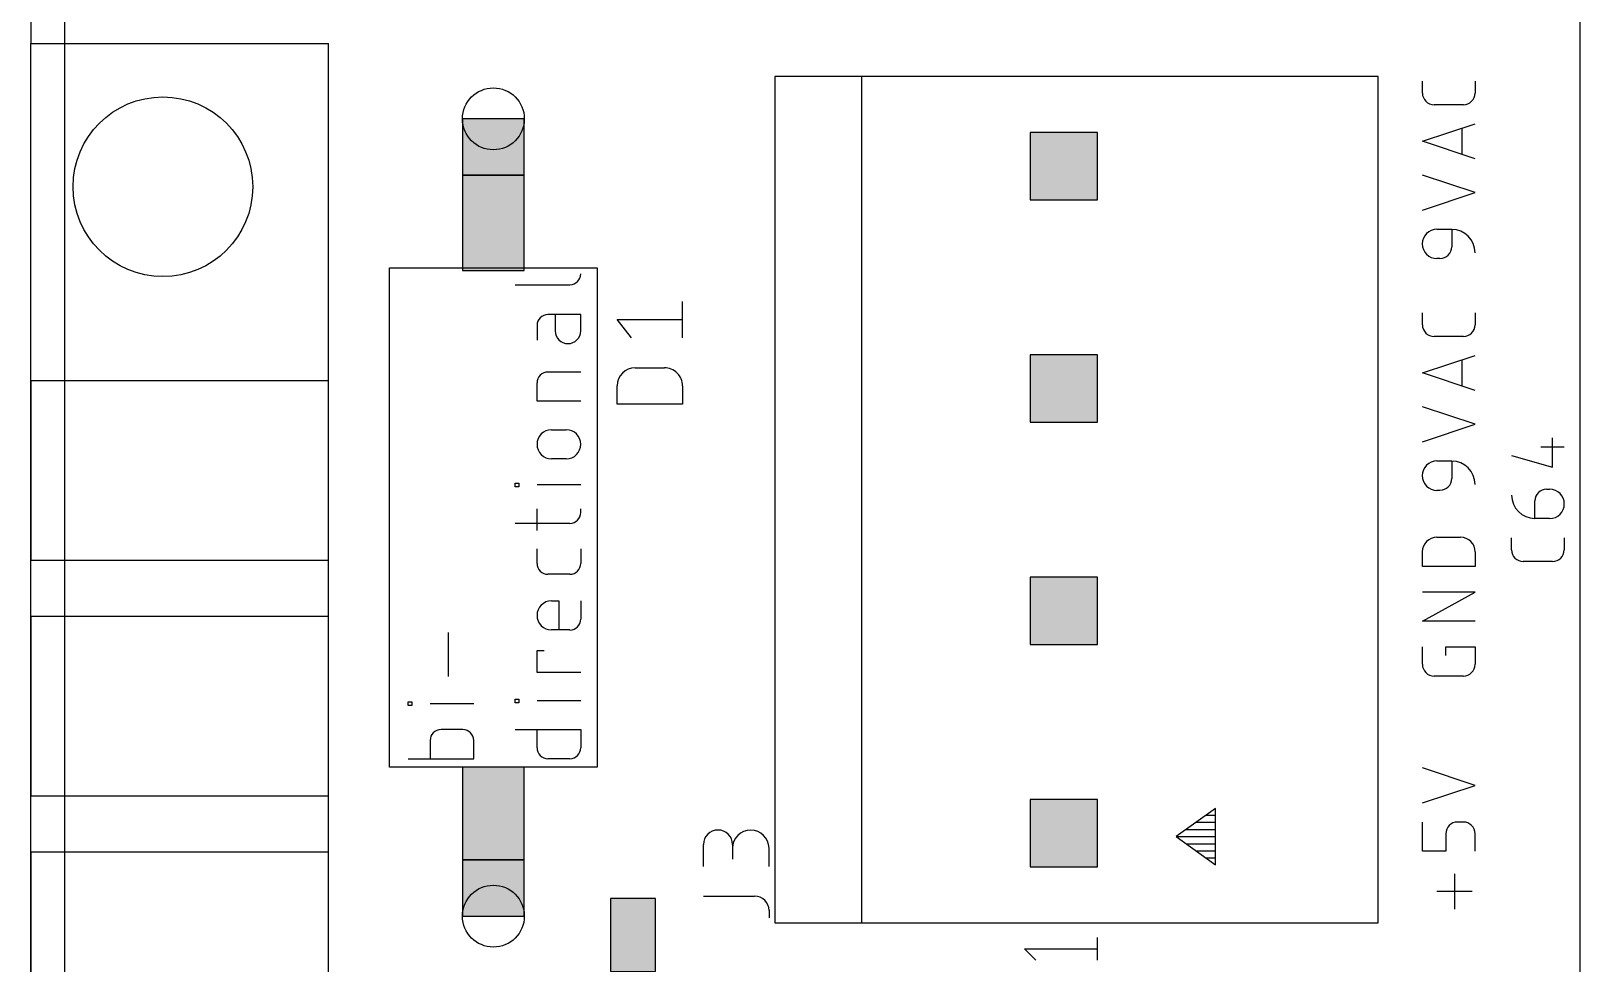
# Model space of a CAD drawing. Extents: x 0 to 3.54, y 0 to 3.31.
# Drawn here: x 2.457 to 3.543, y 1.256 to 1.91 of the extents above; entities that cross this region are included whole.
import ezdxf

# ---------------------------------------------------------------- set-up
doc = ezdxf.new("R2010")
doc.units = 0
doc.layers.add('DRAWING', color=7, linetype='Continuous')

# ---------------------------------------------------------------- blocks, each defined once
blk = doc.blocks.new('RECT')
at = {"linetype": 'Continuous'}
blk.add_hatch(color=7, dxfattribs=at).paths.add_polyline_path([(-0.01969, -0.01969), (0.01969, -0.01969), (0.01969, 0.01969), (-0.01969, 0.01969)])
blk.add_lwpolyline([(-0.01969, -0.01969), (0.01969, -0.01969), (0.01969, 0.01969), (-0.01969, 0.01969)], close=True, dxfattribs=at)

msp = doc.modelspace()

# ---------------------------------------------------------------- linework, layer by layer
at = {"layer": 'DRAWING'}
for p, q in [((3.5433, 0), (3.5433, 3.3071)), ((2.4805, 2.0861), (2.4805, 0.0389)), ((2.4569, 1.9405), (2.4569, 1.9011)), ((2.4569, 1.9011), (2.6656, 1.9011)), ((2.4569, 0.2239), (2.4569, 1.9011)), ((2.6656, 0.2239), (2.6656, 1.9011)), ((3.0395, 1.8781), (2.9785, 1.8781)), ((2.9785, 1.8781), (2.9785, 1.2844)), ((3.4017, 1.8781), (3.0395, 1.8781)), ((3.0395, 1.2844), (3.0395, 1.8781)), ((3.4017, 1.2844), (3.4017, 1.8781)), ((3.4328, 1.8664), (3.4328, 1.8747)), ((3.4698, 1.8747), (3.4698, 1.8664)), ((3.4615, 1.8582), (3.441, 1.8582)), ((3.4328, 1.8326), (3.4698, 1.8449)), ((3.4605, 1.8419), (3.4605, 1.8234)), ((3.4698, 1.8203), (3.4328, 1.8326)), ((3.4698, 1.7966), (3.4328, 1.8089)), ((3.4328, 1.7843), (3.4698, 1.7966)), ((3.443, 1.7709), (3.4533, 1.7709)), ((3.4533, 1.7709), (3.4533, 1.7586)), ((3.4451, 1.7503), (3.443, 1.7503)), ((2.7084, 1.3936), (2.7084, 1.7439)), ((2.7084, 1.7439), (2.8541, 1.7439)), ((2.8541, 1.7439), (2.8541, 1.3936)), ((2.7965, 1.732), (2.8348, 1.732)), ((2.9139, 1.6947), (2.9139, 1.7203)), ((2.8425, 1.7111), (2.8195, 1.7111)), ((2.8246, 1.7111), (2.8246, 1.6996)), ((2.8425, 1.6996), (2.8425, 1.7111)), ((2.8781, 1.6947), (2.8679, 1.7075)), ((2.8679, 1.7075), (2.9139, 1.7075)), ((3.4328, 1.7039), (3.4328, 1.7122)), ((3.4698, 1.7122), (3.4698, 1.7039)), ((2.8118, 1.7034), (2.8118, 1.6932)), ((3.4615, 1.6957), (3.441, 1.6957)), ((2.8807, 1.6738), (2.9011, 1.6738)), ((3.4328, 1.6701), (3.4698, 1.6824)), ((3.4605, 1.6794), (3.4605, 1.6609)), ((2.4569, 1.6649), (2.4569, 1.5389)), ((2.4569, 1.6649), (2.6656, 1.6649)), ((2.8118, 1.6504), (2.8118, 1.6631)), ((2.8195, 1.6708), (2.8425, 1.6708)), ((3.4698, 1.6578), (3.4328, 1.6701)), ((2.8679, 1.6482), (2.8679, 1.661)), ((2.9139, 1.661), (2.9139, 1.6482)), ((2.8425, 1.6504), (2.8118, 1.6504)), ((2.9139, 1.6482), (2.8679, 1.6482)), ((3.4698, 1.6341), (3.4328, 1.6464)), ((2.822, 1.6303), (2.8323, 1.6303)), ((3.4328, 1.6218), (3.4698, 1.6341)), ((3.524, 1.604), (3.524, 1.6246)), ((2.8323, 1.6099), (2.822, 1.6099)), ((3.443, 1.6084), (3.4533, 1.6084)), ((3.4533, 1.6084), (3.4533, 1.5961)), ((3.4953, 1.6122), (3.524, 1.604)), ((3.5158, 1.6184), (3.5322, 1.6184)), ((2.7965, 1.5903), (2.7965, 1.5929)), ((2.7965, 1.5929), (2.799, 1.5929)), ((2.799, 1.5903), (2.7965, 1.5903)), ((2.799, 1.5929), (2.799, 1.5903)), ((2.8425, 1.5916), (2.8118, 1.5916)), ((3.4451, 1.5878), (3.443, 1.5878)), ((3.5199, 1.5886), (3.522, 1.5886)), ((3.5117, 1.568), (3.5117, 1.5804)), ((2.7965, 1.5647), (2.8348, 1.5647)), ((2.8118, 1.5596), (2.8118, 1.5749)), ((2.8425, 1.5723), (2.8425, 1.5749)), ((3.522, 1.568), (3.5117, 1.568)), ((3.443, 1.5549), (3.4595, 1.5549)), ((3.4953, 1.5461), (3.4953, 1.5544)), ((3.5322, 1.5544), (3.5322, 1.5461)), ((2.8118, 1.5366), (2.8118, 1.5468)), ((2.8425, 1.5468), (2.8425, 1.5366)), ((3.4328, 1.5344), (3.4328, 1.5446)), ((3.4698, 1.5446), (3.4698, 1.5344)), ((2.4569, 1.5389), (2.6656, 1.5389)), ((3.4698, 1.5344), (3.4328, 1.5344)), ((3.524, 1.5379), (3.5035, 1.5379)), ((2.8348, 1.5289), (2.8195, 1.5289)), ((2.822, 1.5103), (2.8272, 1.5103)), ((2.8272, 1.5103), (2.8272, 1.4899)), ((2.8425, 1.5103), (2.8425, 1.4975)), ((3.4328, 1.496), (3.4698, 1.5165)), ((3.4698, 1.5165), (3.4328, 1.5165)), ((2.4569, 1.4995), (2.4569, 1.3735)), ((2.4569, 1.4995), (2.6656, 1.4995)), ((2.8348, 1.4899), (2.822, 1.4899)), ((3.4698, 1.496), (3.4328, 1.496)), ((2.7496, 1.4573), (2.7496, 1.488)), ((3.4328, 1.4658), (3.4328, 1.4781)), ((3.4492, 1.472), (3.4492, 1.4781)), ((3.4492, 1.4781), (3.4698, 1.4781)), ((3.4698, 1.4781), (3.4698, 1.4658)), ((2.8118, 1.4601), (2.8118, 1.4755)), ((2.8118, 1.4755), (2.8169, 1.4755)), ((2.8425, 1.4601), (2.8118, 1.4601)), ((3.4615, 1.4576), (3.441, 1.4576)), ((2.7215, 1.4369), (2.7215, 1.4394)), ((2.7215, 1.4394), (2.724, 1.4394)), ((2.724, 1.4369), (2.7215, 1.4369)), ((2.724, 1.4394), (2.724, 1.4369)), ((2.7675, 1.4381), (2.7368, 1.4381)), ((2.7965, 1.4388), (2.7965, 1.4414)), ((2.7965, 1.4414), (2.799, 1.4414)), ((2.799, 1.4388), (2.7965, 1.4388)), ((2.799, 1.4414), (2.799, 1.4388)), ((2.8425, 1.4401), (2.8118, 1.4401)), ((2.7368, 1.4124), (2.7368, 1.3996)), ((2.7598, 1.4201), (2.7445, 1.4201)), ((2.7675, 1.3996), (2.7675, 1.4124)), ((2.7965, 1.4201), (2.8425, 1.4201)), ((2.8118, 1.4073), (2.8118, 1.4201)), ((2.8425, 1.4201), (2.8425, 1.4073)), ((2.8541, 1.3936), (2.7084, 1.3936)), ((2.7215, 1.3996), (2.7675, 1.3996)), ((2.8348, 1.3996), (2.8195, 1.3996)), ((3.4698, 1.3809), (3.4328, 1.3933)), ((3.4328, 1.3686), (3.4698, 1.3809)), ((2.4569, 1.3735), (2.6656, 1.3735)), ((3.2876, 1.3647), (3.26, 1.345)), ((3.2809, 1.36), (3.2876, 1.36)), ((3.2876, 1.3253), (3.2876, 1.3647)), ((3.2669, 1.35), (3.2876, 1.35)), ((3.2739, 1.355), (3.2876, 1.355)), ((3.4328, 1.3347), (3.4328, 1.3552)), ((3.4615, 1.3552), (3.4574, 1.3552)), ((2.9285, 1.3241), (2.9285, 1.3394)), ((2.949, 1.3394), (2.949, 1.3292)), ((2.9745, 1.3241), (2.9745, 1.3368)), ((3.26, 1.345), (3.2876, 1.3253)), ((3.26, 1.345), (3.2876, 1.345)), ((3.267, 1.34), (3.2876, 1.34)), ((3.4492, 1.347), (3.4492, 1.3347)), ((3.4698, 1.3347), (3.4698, 1.347)), ((2.4569, 1.3342), (2.4569, 1.2082)), ((2.4569, 1.3342), (2.6656, 1.3342)), ((3.274, 1.335), (3.2876, 1.335)), ((3.281, 1.33), (3.2876, 1.33)), ((3.4492, 1.3347), (3.4328, 1.3347)), ((3.4554, 1.2942), (3.4554, 1.3189)), ((3.4677, 1.3066), (3.443, 1.3066)), ((2.9285, 1.3033), (2.9643, 1.3033)), ((2.9745, 1.2931), (2.9745, 1.288)), ((2.9785, 1.2844), (3.0395, 1.2844)), ((3.0395, 1.2844), (3.4017, 1.2844)), ((3.2049, 1.2584), (3.2049, 1.2742)), ((3.1616, 1.2584), (3.1537, 1.2663)), ((3.1537, 1.2663), (3.2049, 1.2663))]:
    msp.add_line(p, q, dxfattribs=at)
for centre, radius in [((2.7812, 1.8483), 0.0217), ((2.5494, 1.8007), 0.063), ((2.7812, 1.2892), 0.0217)]:
    msp.add_circle(centre, radius, dxfattribs=at)
for centre, radius, start, end in [((3.441, 1.8664), 0.00822, 180.0017, 270), ((3.4615, 1.8664), 0.00822, 270, 0), ((3.443, 1.7606), 0.0103, 90, 270), ((3.4533, 1.7544), 0.0164, 0, 90), ((3.4451, 1.7586), 0.00822, 270, 0), ((2.8348, 1.7396), 0.00767, 270, 0), ((2.8195, 1.7034), 0.00767, 90, 180), ((2.8335, 1.6996), 0.00894, 180, 0), ((3.441, 1.7039), 0.00822, 180.0017, 270), ((3.4615, 1.7039), 0.00822, 270, 0), ((2.8807, 1.661), 0.0128, 90, 180), ((2.9011, 1.661), 0.0128, 359.9994, 90), ((2.8195, 1.6631), 0.00767, 90.0009, 180), ((2.822, 1.6201), 0.0102, 90, 270), ((2.8323, 1.6201), 0.0102, 270, 90), ((3.443, 1.5981), 0.0103, 90, 270), ((3.4533, 1.5919), 0.0164, 0, 90), ((3.4451, 1.5961), 0.00822, 270, 0), ((3.5199, 1.5804), 0.00822, 90, 180), ((3.522, 1.5783), 0.0103, 270, 90), ((3.5117, 1.5845), 0.0164, 180.0009, 270), ((2.8348, 1.5723), 0.00767, 270, 0), ((3.443, 1.5446), 0.0103, 90, 180), ((3.4595, 1.5446), 0.0103, 359.9993, 90), ((3.5035, 1.5461), 0.00822, 180.0017, 270), ((3.524, 1.5461), 0.00822, 270, 0), ((2.8195, 1.5366), 0.00767, 180, 270), ((2.8348, 1.5366), 0.00767, 270, 0), ((2.822, 1.5001), 0.0102, 90, 270), ((2.8348, 1.4975), 0.00767, 270, 0), ((3.441, 1.4658), 0.00822, 180.0017, 270), ((3.4615, 1.4658), 0.00822, 270, 0), ((2.7445, 1.4124), 0.00767, 90, 180), ((2.7598, 1.4124), 0.00767, 0, 90), ((2.8195, 1.4073), 0.00767, 180, 270), ((2.8348, 1.4073), 0.00767, 270, 0), ((2.9387, 1.3394), 0.0102, 0, 180), ((2.9617, 1.3368), 0.0128, 0, 180), ((3.4574, 1.347), 0.00822, 90, 180), ((3.4615, 1.347), 0.00822, 0, 90), ((2.9643, 1.2931), 0.0102, 0, 90)]:
    msp.add_arc(centre, radius, start, end, dxfattribs=at)

# ---------------------------------------------------------------- block references
at = {"layer": 'DRAWING', "yscale": 1.1, "rotation": 270}
for p in [(2.7812, 1.8286), (2.7812, 1.3089)]:
    msp.add_blockref('RECT', p, dxfattribs=at)
at = {"layer": 'DRAWING'}
for p, xscale, yscale, rotation in [((3.1813, 1.8151), 1.199999999999999, 1.199999999999999, 90), ((2.7812, 1.7754), 1.7, 1.1, 270), ((3.1813, 1.6592), 1.199999999999999, 1.199999999999999, 90), ((3.1813, 1.5033), 1.199999999999999, 1.199999999999999, 90), ((2.7812, 1.3611), 1.649999999999999, 1.1, 270), ((3.1813, 1.3474), 1.199999999999999, 1.199999999999999, 90), ((2.8791, 1.276), 1.3, 0.8, 90)]:
    msp.add_blockref('RECT', p, dxfattribs=dict(at, xscale=xscale, yscale=yscale, rotation=rotation))

doc.saveas('drawing.dxf')
